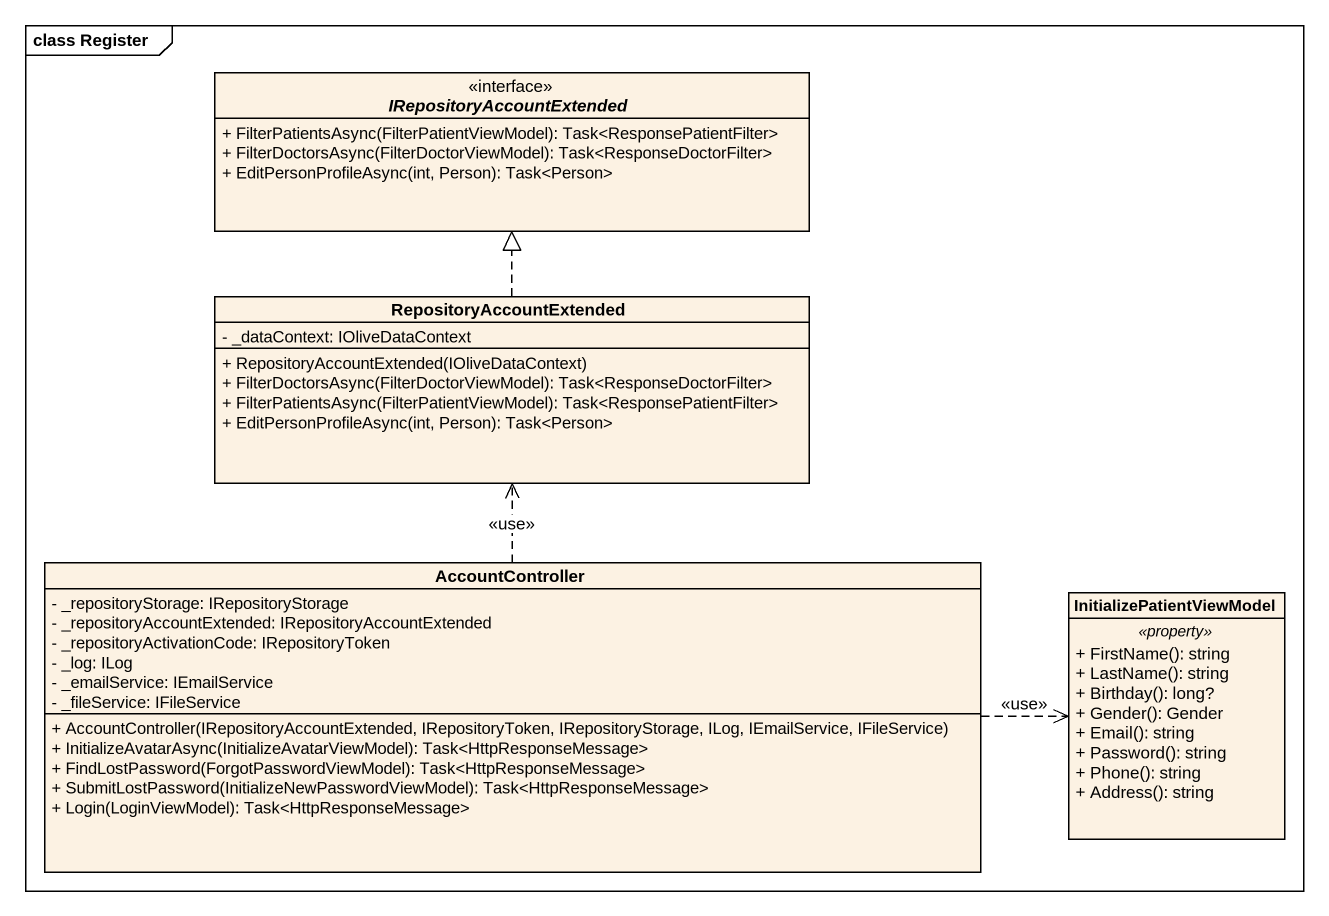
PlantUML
@startuml
mainframe class Register
hide circle
hide empty members
skinparam classAttributeIconSize 0
interface IRepositoryAccountExtended {
  + FilterPatientsAsync(FilterPatientViewModel): Task<ResponsePatientFilter>
  + FilterDoctorsAsync(FilterDoctorViewModel): Task<ResponseDoctorFilter>
  + EditPersonProfileAsync(int, Person): Task<Person>
}
class RepositoryAccountExtended {
  - _dataContext: IOliveDataContext
  + RepositoryAccountExtended(IOliveDataContext)
  + FilterDoctorsAsync(FilterDoctorViewModel): Task<ResponseDoctorFilter>
  + FilterPatientsAsync(FilterPatientViewModel): Task<ResponsePatientFilter>
  + EditPersonProfileAsync(int, Person): Task<Person>
}
class AccountController {
  - _repositoryStorage: IRepositoryStorage
  - _repositoryAccountExtended: IRepositoryAccountExtended
  - _repositoryActivationCode: IRepositoryToken
  - _log: ILog
  - _emailService: IEmailService
  - _fileService: IFileService
  + AccountController(IRepositoryAccountExtended, IRepositoryToken, IRepositoryStorage, ILog, IEmailService, IFileService)
  + InitializeAvatarAsync(InitializeAvatarViewModel): Task<HttpResponseMessage>
  + FindLostPassword(ForgotPasswordViewModel): Task<HttpResponseMessage>
  + SubmitLostPassword(InitializeNewPasswordViewModel): Task<HttpResponseMessage>
  + Login(LoginViewModel): Task<HttpResponseMessage>
}
class InitializePatientViewModel {
  .. <<property>> ..
  + FirstName(): string
  + LastName(): string
  + Birthday(): long?
  + Gender(): Gender
  + Email(): string
  + Password(): string
  + Phone(): string
  + Address(): string
}
RepositoryAccountExtended .up.|> IRepositoryAccountExtended
AccountController .up.> RepositoryAccountExtended : <<use>>
AccountController .right.> InitializePatientViewModel : <<use>>
@enduml
